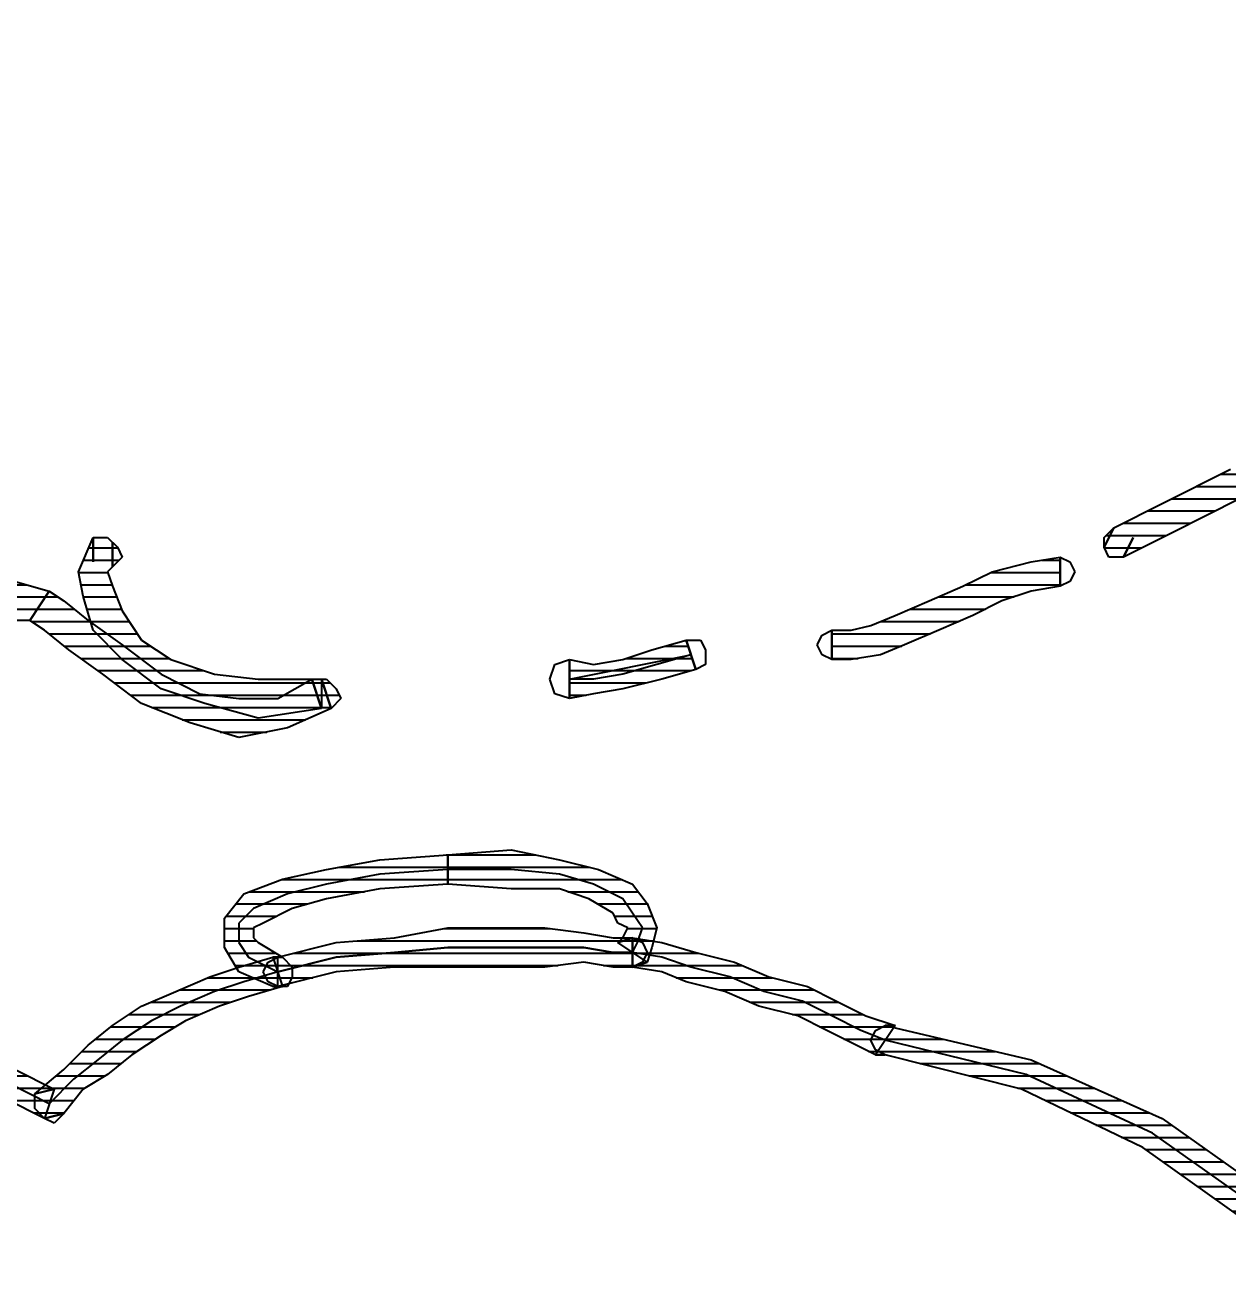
# Model space of a CAD drawing. Header units: millimetres. Extents: x 322668 to 332469, y 13187 to 20117.
# Drawn here: x 327615.83 to 327628.08, y 15764.99 to 15777.73 of the extents above; entities that cross this region are included whole.
import ezdxf

# ---------------------------------------------------------------- set-up
doc = ezdxf.new("R2010")
doc.units = ezdxf.units.MM
doc.header["$LTSCALE"] = 50
doc.header["$MEASUREMENT"] = 0
doc.header["$PDMODE"] = 3
doc.header["$PDSIZE"] = -0.5
doc.layers.get('0').update_dxf_attribs({"linetype": 'CONTINUOUS'})
doc.layers.get('DEFPOINTS').update_dxf_attribs({"linetype": 'CONTINUOUS'})
doc.layers.add('MIM_OLCU-DIS', color=1, linetype='CONTINUOUS')
doc.styles.add('OLCU', font='TSIMPLEX.SHX', dxfattribs={"width": 0.7})
doc.dimstyles.new('200-OLCU-DIŞ', dxfattribs={"dimtxt": 30, "dimasz": 10, "dimexe": 0, "dimexo": 0, "dimgap": 10, "dimtad": 1, "dimdec": 1, "dimdsep": 46, "dimtxsty": 'OLCU', "dimblk1": 'DOT', "dimblk2": 'DOT', "dimsah": 1, "dimcen": 0, "dimclrd": 7, "dimclre": 7, "dimclrt": 4, "dimadec": 0, "dimazin": 0, "dimtfac": 1, "dimtdec": 1, "dimtix": 1, "dimtmove": 2, "dimatfit": 3, "dimldrblk": 'DOT', "dimfxl": 0, "dimtolj": 1, "dimarcsym": 0})
pattern_1 = [(360, (-5108.51305, -673.59423), (1e-16, 0.125), [25])]

# ---------------------------------------------------------------- blocks, each defined once
blk = doc.blocks.new('_DOT')
at = {"color": 0, "linetype": 'ByBlock'}
blk.add_line((-0.5, 0), (-1, 0), dxfattribs=at)
at = {"color": 0, "linetype": 'ByBlock', "const_width": 0.5}
blk.add_lwpolyline([(-0.25, 0, 1), (0.25, 0, 1)], format="xyb", close=True, dxfattribs=at)
blk = doc.blocks.new('*D159')
at = {"layer": 'DEFPOINTS', "color": 0}
for p in [(329577.746, 18407.964, -57.501), (327588.544, 14892.995), (330092.587, 14892.995)]:
    blk.add_point(p, dxfattribs=at)
at = {"layer": 'MIM_OLCU-DIS', "color": 7, "lineweight": -2}
for p, q in [((330052.834, 18407.964), (330092.587, 18407.964)), ((330092.587, 18397.964), (330092.587, 14902.995)), ((330052.587, 14892.995), (330092.587, 14892.995))]:
    blk.add_line(p, q, dxfattribs=at)
at = {"layer": 'MIM_OLCU-DIS', "color": 7, "lineweight": -2, "xscale": 10, "yscale": 10, "zscale": 10}
for p, rotation in [((330092.587, 18407.964), 90), ((330092.587, 14892.995), 270)]:
    blk.add_blockref('_DOT', p, dxfattribs=dict(at, rotation=rotation))
at = {"layer": 'MIM_OLCU-DIS', "color": 4, "insert": (330067.587, 16650.479), "char_height": 30, "attachment_point": 5, "rotation": 90, "style": 'OLCU'}
blk.add_mtext('\\A1;3515', dxfattribs=at)
blk = doc.blocks.new('by')
at = {"ltscale": 30}
h = blk.add_hatch(dxfattribs=at)
h.set_pattern_fill('DC_LINES', color=256, scale=0.1, style=0)
h.set_pattern_definition(pattern_1)
edge = h.paths.add_edge_path(flags=0)
edge.add_line((6411.094, 2248.253), (6411.144, 2248.203))
edge.add_line((6411.144, 2248.203), (6411.59, 2247.657))
edge.add_line((6411.59, 2247.657), (6412.282, 2246.961))
edge.add_line((6412.282, 2246.961), (6413.074, 2246.216))
edge.add_line((6413.074, 2246.216), (6413.816, 2245.421))
edge.add_line((6413.816, 2245.421), (6414.607, 2244.577))
edge.add_line((6414.607, 2244.577), (6415.201, 2243.782))
edge.add_line((6415.201, 2243.782), (6415.548, 2243.037))
edge.add_line((6415.548, 2243.037), (6415.646, 2242.391))
edge.add_line((6415.646, 2242.391), (6415.349, 2242.391))
edge.add_line((6415.349, 2242.391), (6415.251, 2242.938))
edge.add_line((6415.251, 2242.938), (6414.904, 2243.583))
edge.add_line((6414.904, 2243.583), (6414.31, 2244.378))
edge.add_line((6414.31, 2244.378), (6413.618, 2245.223))
edge.add_line((6413.618, 2245.223), (6412.876, 2246.017))
edge.add_line((6412.876, 2246.017), (6412.084, 2246.763))
edge.add_line((6412.084, 2246.763), (6411.391, 2247.458))
edge.add_line((6411.391, 2247.458), (6410.847, 2248.004))
edge.add_line((6410.847, 2248.004), (6410.897, 2247.955))
edge.add_line((6410.897, 2247.955), (6410.847, 2248.004))
edge.add_line((6410.847, 2248.004), (6410.847, 2248.153))
edge.add_line((6410.847, 2248.153), (6410.946, 2248.253))
edge.add_line((6410.946, 2248.253), (6411.045, 2248.302))
edge.add_line((6411.045, 2248.302), (6411.144, 2248.203))
h = blk.add_hatch(dxfattribs=at)
h.set_pattern_fill('DC_LINES', color=256, scale=0.1, style=0)
h.set_pattern_definition(pattern_1)
edge = h.paths.add_edge_path(flags=0)
edge.add_line((6415.646, 2242.292), (6415.349, 2242.391))
edge.add_line((6415.349, 2242.391), (6415.251, 2242.938))
edge.add_line((6415.251, 2242.938), (6414.904, 2243.583))
edge.add_line((6414.904, 2243.583), (6414.31, 2244.378))
edge.add_line((6414.31, 2244.378), (6413.618, 2245.223))
edge.add_line((6413.618, 2245.223), (6412.876, 2246.017))
edge.add_line((6412.876, 2246.017), (6412.084, 2246.763))
edge.add_line((6412.084, 2246.763), (6411.391, 2247.458))
edge.add_line((6411.391, 2247.458), (6410.847, 2248.004))
edge.add_line((6410.847, 2248.004), (6411.144, 2248.203))
edge.add_line((6411.144, 2248.203), (6411.59, 2247.657))
edge.add_line((6411.59, 2247.657), (6412.282, 2246.961))
edge.add_line((6412.282, 2246.961), (6413.074, 2246.216))
edge.add_line((6413.074, 2246.216), (6413.816, 2245.421))
edge.add_line((6413.816, 2245.421), (6414.607, 2244.577))
edge.add_line((6414.607, 2244.577), (6415.201, 2243.782))
edge.add_line((6415.201, 2243.782), (6415.548, 2243.037))
edge.add_line((6415.548, 2243.037), (6415.646, 2242.391))
edge.add_line((6415.646, 2242.391), (6415.349, 2242.491))
edge.add_line((6415.349, 2242.491), (6415.646, 2242.391))
edge.add_line((6415.646, 2242.391), (6415.596, 2242.292))
edge.add_line((6415.596, 2242.292), (6415.498, 2242.242))
edge.add_line((6415.498, 2242.242), (6415.399, 2242.292))
edge.add_line((6415.399, 2242.292), (6415.349, 2242.391))
h = blk.add_hatch(dxfattribs=at)
h.set_pattern_fill('DC_LINES', color=256, scale=0.1, style=0)
h.set_pattern_definition(pattern_1)
edge = h.paths.add_edge_path(flags=0)
edge.add_line((6410.749, 2237.97), (6410.847, 2238.169))
edge.add_line((6410.847, 2238.169), (6411.342, 2238.417))
edge.add_line((6411.342, 2238.417), (6412.035, 2238.765))
edge.add_line((6412.035, 2238.765), (6412.727, 2239.212))
edge.add_line((6412.727, 2239.212), (6413.568, 2239.758))
edge.add_line((6413.568, 2239.758), (6414.261, 2240.305))
edge.add_line((6414.261, 2240.305), (6414.854, 2241))
edge.add_line((6414.854, 2241), (6415.251, 2241.696))
edge.add_line((6415.251, 2241.696), (6415.349, 2242.391))
edge.add_line((6415.349, 2242.391), (6415.646, 2242.391))
edge.add_line((6415.646, 2242.391), (6415.548, 2241.596))
edge.add_line((6415.548, 2241.596), (6415.152, 2240.802))
edge.add_line((6415.152, 2240.802), (6414.459, 2240.106))
edge.add_line((6414.459, 2240.106), (6413.766, 2239.46))
edge.add_line((6413.766, 2239.46), (6412.926, 2238.914))
edge.add_line((6412.926, 2238.914), (6412.134, 2238.467))
edge.add_line((6412.134, 2238.467), (6411.441, 2238.119))
edge.add_line((6411.441, 2238.119), (6410.946, 2237.871))
edge.add_line((6410.946, 2237.871), (6411.045, 2238.07))
edge.add_line((6411.045, 2238.07), (6410.946, 2237.871))
edge.add_line((6410.946, 2237.871), (6410.798, 2237.871))
edge.add_line((6410.798, 2237.871), (6410.749, 2237.97))
edge.add_line((6410.749, 2237.97), (6410.749, 2238.07))
edge.add_line((6410.749, 2238.07), (6410.847, 2238.169))
h = blk.add_hatch(dxfattribs=at)
h.set_pattern_fill('DC_LINES', color=256, scale=0.1, style=0)
h.set_pattern_definition(pattern_1)
edge = h.paths.add_edge_path(flags=0)
edge.add_line((6400.655, 2238.02), (6400.655, 2237.771))
edge.add_line((6400.655, 2237.771), (6400.606, 2237.722))
edge.add_line((6400.606, 2237.722), (6400.655, 2237.573))
edge.add_line((6400.655, 2237.573), (6400.755, 2237.324))
edge.add_line((6400.755, 2237.324), (6400.952, 2237.026))
edge.add_line((6400.952, 2237.026), (6401.249, 2236.828))
edge.add_line((6401.249, 2236.828), (6401.694, 2236.679))
edge.add_line((6401.694, 2236.679), (6402.139, 2236.629))
edge.add_line((6402.139, 2236.629), (6402.783, 2236.629))
edge.add_line((6402.783, 2236.629), (6402.783, 2236.331))
edge.add_line((6402.783, 2236.331), (6402.139, 2236.232))
edge.add_line((6402.139, 2236.232), (6401.595, 2236.381))
edge.add_line((6401.595, 2236.381), (6401.15, 2236.53))
edge.add_line((6401.15, 2236.53), (6400.755, 2236.828))
edge.add_line((6400.755, 2236.828), (6400.458, 2237.126))
edge.add_line((6400.458, 2237.126), (6400.358, 2237.473))
edge.add_line((6400.358, 2237.473), (6400.309, 2237.722))
edge.add_line((6400.309, 2237.722), (6400.458, 2238.07))
edge.add_line((6400.458, 2238.07), (6400.458, 2237.821))
edge.add_line((6400.458, 2237.821), (6400.458, 2238.07))
edge.add_line((6400.458, 2238.07), (6400.606, 2238.07))
edge.add_line((6400.606, 2238.07), (6400.705, 2237.97))
edge.add_line((6400.705, 2237.97), (6400.755, 2237.871))
edge.add_line((6400.755, 2237.871), (6400.655, 2237.771))
h = blk.add_hatch(dxfattribs=at)
h.set_pattern_fill('DC_LINES', color=256, scale=0.1, style=0)
h.set_pattern_definition(pattern_1)
edge = h.paths.add_edge_path(flags=0)
edge.add_line((6407.977, 2237.126), (6408.176, 2237.126))
edge.add_line((6408.176, 2237.126), (6408.374, 2237.175))
edge.add_line((6408.374, 2237.175), (6408.621, 2237.275))
edge.add_line((6408.621, 2237.275), (6408.968, 2237.424))
edge.add_line((6408.968, 2237.424), (6409.313, 2237.573))
edge.add_line((6409.313, 2237.573), (6409.61, 2237.722))
edge.add_line((6409.61, 2237.722), (6410.007, 2237.821))
edge.add_line((6410.007, 2237.821), (6410.303, 2237.871))
edge.add_line((6410.303, 2237.871), (6410.303, 2237.573))
edge.add_line((6410.303, 2237.573), (6410.007, 2237.523))
edge.add_line((6410.007, 2237.523), (6409.71, 2237.424))
edge.add_line((6409.71, 2237.424), (6409.413, 2237.275))
edge.add_line((6409.413, 2237.275), (6409.066, 2237.126))
edge.add_line((6409.066, 2237.126), (6408.719, 2236.977))
edge.add_line((6408.719, 2236.977), (6408.472, 2236.877))
edge.add_line((6408.472, 2236.877), (6408.176, 2236.828))
edge.add_line((6408.176, 2236.828), (6407.977, 2236.828))
h = blk.add_hatch(dxfattribs=at)
h.set_pattern_fill('DC_LINES', color=256, scale=0.1, style=0)
h.set_pattern_definition(pattern_1)
edge = h.paths.add_edge_path(flags=0)
edge.add_line((6399.814, 2237.225), (6399.666, 2237.225))
edge.add_line((6399.666, 2237.225), (6399.369, 2237.225))
edge.add_line((6399.369, 2237.225), (6399.122, 2237.076))
edge.add_line((6399.122, 2237.076), (6398.973, 2236.927))
edge.add_line((6398.973, 2236.927), (6398.676, 2237.026))
edge.add_line((6398.676, 2237.026), (6398.924, 2237.374))
edge.add_line((6398.924, 2237.374), (6399.27, 2237.523))
edge.add_line((6399.27, 2237.523), (6399.666, 2237.622))
edge.add_line((6399.666, 2237.622), (6400.012, 2237.523))
h = blk.add_hatch(dxfattribs=at)
h.set_pattern_fill('DC_LINES', color=256, scale=0.1, style=0)
h.set_pattern_definition(pattern_1)
edge = h.paths.add_edge_path(flags=0)
edge.add_line((6402.783, 2236.629), (6402.882, 2236.331))
edge.add_line((6402.882, 2236.331), (6402.436, 2236.132))
edge.add_line((6402.436, 2236.132), (6401.942, 2236.033))
edge.add_line((6401.942, 2236.033), (6401.447, 2236.182))
edge.add_line((6401.447, 2236.182), (6400.952, 2236.381))
edge.add_line((6400.952, 2236.381), (6400.556, 2236.679))
edge.add_line((6400.556, 2236.679), (6400.21, 2236.927))
edge.add_line((6400.21, 2236.927), (6399.963, 2237.126))
edge.add_line((6399.963, 2237.126), (6399.814, 2237.225))
edge.add_line((6399.814, 2237.225), (6400.012, 2237.523))
edge.add_line((6400.012, 2237.523), (6400.161, 2237.424))
edge.add_line((6400.161, 2237.424), (6400.408, 2237.225))
edge.add_line((6400.408, 2237.225), (6400.755, 2236.977))
edge.add_line((6400.755, 2236.977), (6401.15, 2236.679))
edge.add_line((6401.15, 2236.679), (6401.546, 2236.48))
edge.add_line((6401.546, 2236.48), (6401.942, 2236.43))
edge.add_line((6401.942, 2236.43), (6402.338, 2236.43))
edge.add_line((6402.338, 2236.43), (6402.684, 2236.629))
edge.add_line((6402.684, 2236.629), (6402.783, 2236.331))
edge.add_line((6402.783, 2236.331), (6402.684, 2236.629))
edge.add_line((6402.684, 2236.629), (6402.833, 2236.629))
edge.add_line((6402.833, 2236.629), (6402.931, 2236.53))
edge.add_line((6402.931, 2236.53), (6402.98, 2236.43))
edge.add_line((6402.98, 2236.43), (6402.882, 2236.331))
h = blk.add_hatch(dxfattribs=at)
h.set_pattern_fill('DC_LINES', color=256, scale=0.1, style=0)
h.set_pattern_definition(pattern_1)
edge = h.paths.add_edge_path(flags=0)
edge.add_line((6405.306, 2236.828), (6405.553, 2236.778))
edge.add_line((6405.553, 2236.778), (6405.85, 2236.828))
edge.add_line((6405.85, 2236.828), (6406.147, 2236.927))
edge.add_line((6406.147, 2236.927), (6406.494, 2237.026))
edge.add_line((6406.494, 2237.026), (6406.593, 2236.728))
edge.add_line((6406.593, 2236.728), (6406.246, 2236.629))
edge.add_line((6406.246, 2236.629), (6405.85, 2236.53))
edge.add_line((6405.85, 2236.53), (6405.553, 2236.48))
edge.add_line((6405.553, 2236.48), (6405.306, 2236.43))
h = blk.add_hatch(dxfattribs=at)
h.set_pattern_fill('DC_LINES', color=256, scale=0.1, style=0)
h.set_pattern_definition(pattern_1)
h.paths.add_polyline_path([(6406.543, 2236.877), (6406.197, 2236.778), (6405.85, 2236.679), (6405.553, 2236.629), (6405.306, 2236.629)], flags=0)
h = blk.add_hatch(dxfattribs=at)
h.set_pattern_fill('DC_LINES', color=256, scale=0.1, style=0)
h.set_pattern_definition(pattern_1)
edge = h.paths.add_edge_path(flags=0)
edge.add_line((6404.069, 2234.841), (6404.713, 2234.89))
edge.add_line((6404.713, 2234.89), (6405.207, 2234.791))
edge.add_line((6405.207, 2234.791), (6405.603, 2234.692))
edge.add_line((6405.603, 2234.692), (6405.949, 2234.543))
edge.add_line((6405.949, 2234.543), (6406.097, 2234.344))
edge.add_line((6406.097, 2234.344), (6406.197, 2234.096))
edge.add_line((6406.197, 2234.096), (6406.147, 2233.897))
edge.add_line((6406.147, 2233.897), (6406.097, 2233.748))
edge.add_line((6406.097, 2233.748), (6405.801, 2233.947))
edge.add_line((6405.801, 2233.947), (6405.85, 2233.996))
edge.add_line((6405.85, 2233.996), (6405.9, 2234.096))
edge.add_line((6405.9, 2234.096), (6405.801, 2234.145))
edge.add_line((6405.801, 2234.145), (6405.752, 2234.245))
edge.add_line((6405.752, 2234.245), (6405.504, 2234.394))
edge.add_line((6405.504, 2234.394), (6405.207, 2234.493))
edge.add_line((6405.207, 2234.493), (6404.713, 2234.493))
edge.add_line((6404.713, 2234.493), (6404.069, 2234.543))
h = blk.add_hatch(dxfattribs=at)
h.set_pattern_fill('DC_LINES', color=256, scale=0.1, style=0)
h.set_pattern_definition(pattern_1)
edge = h.paths.add_edge_path(flags=0)
edge.add_line((6402.338, 2233.5), (6402.288, 2233.5))
edge.add_line((6402.288, 2233.5), (6401.942, 2233.649))
edge.add_line((6401.942, 2233.649), (6401.794, 2233.897))
edge.add_line((6401.794, 2233.897), (6401.794, 2234.195))
edge.add_line((6401.794, 2234.195), (6401.991, 2234.443))
edge.add_line((6401.991, 2234.443), (6402.387, 2234.592))
edge.add_line((6402.387, 2234.592), (6402.833, 2234.692))
edge.add_line((6402.833, 2234.692), (6403.377, 2234.791))
edge.add_line((6403.377, 2234.791), (6404.069, 2234.841))
edge.add_line((6404.069, 2234.841), (6404.069, 2234.543))
edge.add_line((6404.069, 2234.543), (6403.377, 2234.493))
edge.add_line((6403.377, 2234.493), (6402.833, 2234.394))
edge.add_line((6402.833, 2234.394), (6402.486, 2234.294))
edge.add_line((6402.486, 2234.294), (6402.189, 2234.145))
edge.add_line((6402.189, 2234.145), (6402.091, 2234.096))
edge.add_line((6402.091, 2234.096), (6402.091, 2233.996))
edge.add_line((6402.091, 2233.996), (6402.139, 2233.947))
edge.add_line((6402.139, 2233.947), (6402.387, 2233.798))
edge.add_line((6402.387, 2233.798), (6402.338, 2233.798))
edge.add_line((6402.338, 2233.798), (6402.387, 2233.798))
edge.add_line((6402.387, 2233.798), (6402.486, 2233.698))
edge.add_line((6402.486, 2233.698), (6402.486, 2233.599))
edge.add_line((6402.486, 2233.599), (6402.436, 2233.5))
edge.add_line((6402.436, 2233.5), (6402.288, 2233.5))
h = blk.add_hatch(dxfattribs=at)
h.set_pattern_fill('DC_LINES', color=256, scale=0.1, style=0)
h.set_pattern_definition(pattern_1)
edge = h.paths.add_edge_path(flags=0)
edge.add_line((6402.288, 2233.798), (6402.338, 2233.798))
edge.add_line((6402.338, 2233.798), (6402.931, 2233.947))
edge.add_line((6402.931, 2233.947), (6403.525, 2233.996))
edge.add_line((6403.525, 2233.996), (6404.069, 2234.096))
edge.add_line((6404.069, 2234.096), (6404.613, 2234.096))
edge.add_line((6404.613, 2234.096), (6405.058, 2234.096))
edge.add_line((6405.058, 2234.096), (6405.455, 2234.046))
edge.add_line((6405.455, 2234.046), (6405.752, 2233.996))
edge.add_line((6405.752, 2233.996), (6405.949, 2233.996))
edge.add_line((6405.949, 2233.996), (6405.949, 2233.698))
edge.add_line((6405.949, 2233.698), (6405.752, 2233.698))
edge.add_line((6405.752, 2233.698), (6405.455, 2233.748))
edge.add_line((6405.455, 2233.748), (6405.058, 2233.698))
edge.add_line((6405.058, 2233.698), (6404.613, 2233.698))
edge.add_line((6404.613, 2233.698), (6404.069, 2233.698))
edge.add_line((6404.069, 2233.698), (6403.525, 2233.698))
edge.add_line((6403.525, 2233.698), (6402.931, 2233.649))
edge.add_line((6402.931, 2233.649), (6402.338, 2233.5))
edge.add_line((6402.338, 2233.5), (6402.387, 2233.5))
edge.add_line((6402.387, 2233.5), (6402.338, 2233.5))
edge.add_line((6402.338, 2233.5), (6402.239, 2233.549))
edge.add_line((6402.239, 2233.549), (6402.189, 2233.649))
edge.add_line((6402.189, 2233.649), (6402.239, 2233.748))
edge.add_line((6402.239, 2233.748), (6402.338, 2233.798))
h = blk.add_hatch(dxfattribs=at)
h.set_pattern_fill('DC_LINES', color=256, scale=0.1, style=0)
h.set_pattern_definition(pattern_1)
edge = h.paths.add_edge_path(flags=0)
edge.add_line((6406.097, 2233.748), (6405.949, 2233.698))
edge.add_line((6405.949, 2233.698), (6405.752, 2233.698))
edge.add_line((6405.752, 2233.698), (6405.455, 2233.748))
edge.add_line((6405.455, 2233.748), (6405.058, 2233.698))
edge.add_line((6405.058, 2233.698), (6404.613, 2233.698))
edge.add_line((6404.613, 2233.698), (6404.069, 2233.698))
edge.add_line((6404.069, 2233.698), (6403.525, 2233.698))
edge.add_line((6403.525, 2233.698), (6402.931, 2233.649))
edge.add_line((6402.931, 2233.649), (6402.338, 2233.5))
edge.add_line((6402.338, 2233.5), (6402.338, 2233.798))
edge.add_line((6402.338, 2233.798), (6402.931, 2233.947))
edge.add_line((6402.931, 2233.947), (6403.525, 2233.996))
edge.add_line((6403.525, 2233.996), (6404.069, 2234.096))
edge.add_line((6404.069, 2234.096), (6404.613, 2234.096))
edge.add_line((6404.613, 2234.096), (6405.058, 2234.096))
edge.add_line((6405.058, 2234.096), (6405.455, 2234.046))
edge.add_line((6405.455, 2234.046), (6405.752, 2233.996))
edge.add_line((6405.752, 2233.996), (6405.949, 2233.996))
edge.add_line((6405.949, 2233.996), (6405.801, 2233.947))
edge.add_line((6405.801, 2233.947), (6405.949, 2233.996))
edge.add_line((6405.949, 2233.996), (6406.049, 2233.947))
edge.add_line((6406.049, 2233.947), (6406.097, 2233.847))
edge.add_line((6406.097, 2233.847), (6406.049, 2233.748))
edge.add_line((6406.049, 2233.748), (6405.949, 2233.698))
h = blk.add_hatch(dxfattribs=at)
h.set_pattern_fill('DC_LINES', color=256, scale=0.1, style=0)
h.set_pattern_definition(pattern_1)
edge = h.paths.add_edge_path(flags=0)
edge.add_line((6405.949, 2233.996), (6406.246, 2233.947))
edge.add_line((6406.246, 2233.947), (6406.593, 2233.847))
edge.add_line((6406.593, 2233.847), (6406.988, 2233.748))
edge.add_line((6406.988, 2233.748), (6407.335, 2233.599))
edge.add_line((6407.335, 2233.599), (6407.73, 2233.5))
edge.add_line((6407.73, 2233.5), (6408.027, 2233.35))
edge.add_line((6408.027, 2233.35), (6408.324, 2233.201))
edge.add_line((6408.324, 2233.201), (6408.621, 2233.102))
edge.add_line((6408.621, 2233.102), (6408.423, 2232.804))
edge.add_line((6408.423, 2232.804), (6408.225, 2232.903))
edge.add_line((6408.225, 2232.903), (6407.928, 2233.052))
edge.add_line((6407.928, 2233.052), (6407.632, 2233.201))
edge.add_line((6407.632, 2233.201), (6407.235, 2233.301))
edge.add_line((6407.235, 2233.301), (6406.889, 2233.45))
edge.add_line((6406.889, 2233.45), (6406.494, 2233.549))
edge.add_line((6406.494, 2233.549), (6406.246, 2233.649))
edge.add_line((6406.246, 2233.649), (6405.949, 2233.698))
h = blk.add_hatch(dxfattribs=at)
h.set_pattern_fill('DC_LINES', color=256, scale=0.1, style=0)
h.set_pattern_definition(pattern_1)
edge = h.paths.add_edge_path(flags=0)
edge.add_line((6400.061, 2232.456), (6399.864, 2232.407))
edge.add_line((6399.864, 2232.407), (6400.161, 2232.655))
edge.add_line((6400.161, 2232.655), (6400.408, 2232.903))
edge.add_line((6400.408, 2232.903), (6400.655, 2233.102))
edge.add_line((6400.655, 2233.102), (6400.952, 2233.301))
edge.add_line((6400.952, 2233.301), (6401.299, 2233.45))
edge.add_line((6401.299, 2233.45), (6401.645, 2233.599))
edge.add_line((6401.645, 2233.599), (6401.942, 2233.698))
edge.add_line((6401.942, 2233.698), (6402.288, 2233.798))
edge.add_line((6402.288, 2233.798), (6402.387, 2233.5))
edge.add_line((6402.387, 2233.5), (6402.041, 2233.4))
edge.add_line((6402.041, 2233.4), (6401.744, 2233.301))
edge.add_line((6401.744, 2233.301), (6401.397, 2233.152))
edge.add_line((6401.397, 2233.152), (6401.15, 2233.003))
edge.add_line((6401.15, 2233.003), (6400.853, 2232.804))
edge.add_line((6400.853, 2232.804), (6400.606, 2232.605))
edge.add_line((6400.606, 2232.605), (6400.358, 2232.456))
edge.add_line((6400.358, 2232.456), (6400.161, 2232.208))
edge.add_line((6400.161, 2232.208), (6399.963, 2232.158))
edge.add_line((6399.963, 2232.158), (6400.161, 2232.208))
edge.add_line((6400.161, 2232.208), (6400.061, 2232.109))
edge.add_line((6400.061, 2232.109), (6399.963, 2232.158))
edge.add_line((6399.963, 2232.158), (6399.864, 2232.258))
edge.add_line((6399.864, 2232.258), (6399.864, 2232.407))
h = blk.add_hatch(dxfattribs=at)
h.set_pattern_fill('DC_LINES', color=256, scale=0.1, style=0)
h.set_pattern_definition(pattern_1)
edge = h.paths.add_edge_path(flags=0)
edge.add_line((6396.797, 2233.102), (6396.797, 2233.152))
edge.add_line((6396.797, 2233.152), (6397.142, 2233.301))
edge.add_line((6397.142, 2233.301), (6397.539, 2233.4))
edge.add_line((6397.539, 2233.4), (6397.934, 2233.301))
edge.add_line((6397.934, 2233.301), (6398.38, 2233.201))
edge.add_line((6398.38, 2233.201), (6398.825, 2233.052))
edge.add_line((6398.825, 2233.052), (6399.27, 2232.854))
edge.add_line((6399.27, 2232.854), (6399.666, 2232.655))
edge.add_line((6399.666, 2232.655), (6400.061, 2232.456))
edge.add_line((6400.061, 2232.456), (6399.963, 2232.158))
edge.add_line((6399.963, 2232.158), (6399.567, 2232.357))
edge.add_line((6399.567, 2232.357), (6399.171, 2232.556))
edge.add_line((6399.171, 2232.556), (6398.726, 2232.754))
edge.add_line((6398.726, 2232.754), (6398.281, 2232.903))
edge.add_line((6398.281, 2232.903), (6397.934, 2233.003))
edge.add_line((6397.934, 2233.003), (6397.539, 2233.003))
edge.add_line((6397.539, 2233.003), (6397.242, 2233.003))
edge.add_line((6397.242, 2233.003), (6396.994, 2232.854))
edge.add_line((6396.994, 2232.854), (6396.994, 2232.903))
h = blk.add_hatch(dxfattribs=at)
h.set_pattern_fill('DC_LINES', color=256, scale=0.1, style=0)
h.set_pattern_definition(pattern_1)
edge = h.paths.add_edge_path(flags=0)
edge.add_line((6408.621, 2233.102), (6408.522, 2233.102))
edge.add_line((6408.522, 2233.102), (6410.007, 2232.754))
edge.add_line((6410.007, 2232.754), (6411.342, 2232.158))
edge.add_line((6411.342, 2232.158), (6412.529, 2231.314))
edge.add_line((6412.529, 2231.314), (6413.519, 2230.32))
edge.add_line((6413.519, 2230.32), (6414.41, 2229.277))
edge.add_line((6414.41, 2229.277), (6415.102, 2228.234))
edge.add_line((6415.102, 2228.234), (6415.596, 2227.191))
edge.add_line((6415.596, 2227.191), (6415.993, 2226.346))
edge.add_line((6415.993, 2226.346), (6415.696, 2226.247))
edge.add_line((6415.696, 2226.247), (6415.3, 2227.092))
edge.add_line((6415.3, 2227.092), (6414.805, 2228.035))
edge.add_line((6414.805, 2228.035), (6414.113, 2229.079))
edge.add_line((6414.113, 2229.079), (6413.321, 2230.122))
edge.add_line((6413.321, 2230.122), (6412.332, 2231.016))
edge.add_line((6412.332, 2231.016), (6411.144, 2231.86))
edge.add_line((6411.144, 2231.86), (6409.907, 2232.456))
edge.add_line((6409.907, 2232.456), (6408.522, 2232.804))
edge.add_line((6408.522, 2232.804), (6408.423, 2232.804))
edge.add_line((6408.423, 2232.804), (6408.522, 2232.804))
edge.add_line((6408.522, 2232.804), (6408.423, 2232.854))
edge.add_line((6408.423, 2232.854), (6408.374, 2232.953))
edge.add_line((6408.374, 2232.953), (6408.423, 2233.052))
edge.add_line((6408.423, 2233.052), (6408.522, 2233.102))
for p, q in [((6411.342, 2238.417, -4.505), (6412.035, 2238.765, -4.505)), ((6412.134, 2238.467, -4.505), (6411.441, 2238.119, -4.505)), ((6410.847, 2238.169, -4.505), (6411.342, 2238.417, -4.505)), ((6400.309, 2237.722, -4.505), (6400.458, 2238.07, -4.505)), ((6400.458, 2238.07, -4.505), (6400.458, 2237.821, -4.505)), ((6400.458, 2237.821, -4.505), (6400.458, 2238.07, -4.505)), ((6400.458, 2238.07, -4.505), (6400.606, 2238.07, -4.505)), ((6400.606, 2238.07, -4.505), (6400.705, 2237.97, -4.505)), ((6410.749, 2237.97, -4.505), (6410.847, 2238.169, -4.505)), ((6410.749, 2238.07, -4.505), (6410.847, 2238.169, -4.505)), ((6410.847, 2238.169, -4.505), (6410.749, 2237.97, -4.505)), ((6410.749, 2237.97, -4.505), (6410.749, 2238.07, -4.505)), ((6411.441, 2238.119, -4.505), (6410.946, 2237.871, -4.505)), ((6410.946, 2237.871, -4.505), (6411.045, 2238.07, -4.505)), ((6411.045, 2238.07, -4.505), (6410.946, 2237.871, -4.505)), ((6400.655, 2238.02, -4.505), (6400.655, 2237.771, -4.505)), ((6400.655, 2237.771, -4.505), (6400.655, 2238.02, -4.505)), ((6400.655, 2238.02, -4.505), (6400.655, 2238.02, -4.505)), ((6400.705, 2237.97, -4.505), (6400.755, 2237.871, -4.505)), ((6410.798, 2237.871, -4.505), (6410.749, 2237.97, -4.505)), ((6410.749, 2237.97, -4.505), (6410.749, 2237.97, -4.505)), ((6400.755, 2237.871, -4.505), (6400.655, 2237.771, -4.505)), ((6409.61, 2237.722, -4.505), (6410.007, 2237.821, -4.505)), ((6410.007, 2237.821, -4.505), (6410.303, 2237.871, -4.505)), ((6410.303, 2237.871, -4.505), (6410.402, 2237.821, -4.505)), ((6410.303, 2237.573, -4.505), (6410.303, 2237.871, -4.505)), ((6410.303, 2237.871, -4.505), (6410.303, 2237.871, -4.505)), ((6410.303, 2237.871, -4.505), (6410.303, 2237.573, -4.505)), ((6410.402, 2237.821, -4.505), (6410.452, 2237.722, -4.505)), ((6410.946, 2237.871, -4.505), (6410.798, 2237.871, -4.505)), ((6400.358, 2237.473, -4.505), (6400.309, 2237.722, -4.505)), ((6400.655, 2237.771, -4.505), (6400.606, 2237.722, -4.505)), ((6400.606, 2237.722, -4.505), (6400.655, 2237.573, -4.505)), ((6409.313, 2237.573, -4.505), (6409.61, 2237.722, -4.505)), ((6410.452, 2237.722, -4.505), (6410.402, 2237.622, -4.505)), ((6399.666, 2237.622, -4.505), (6400.012, 2237.523, -4.505)), ((6400.655, 2237.573, -4.505), (6400.755, 2237.324, -4.505)), ((6408.968, 2237.424, -4.505), (6409.313, 2237.573, -4.505)), ((6410.303, 2237.573, -4.505), (6410.007, 2237.523, -4.505)), ((6410.402, 2237.622, -4.505), (6410.303, 2237.573, -4.505)), ((6399.814, 2237.225, -4.505), (6400.012, 2237.523, -4.505)), ((6400.012, 2237.523, -4.505), (6399.814, 2237.225, -4.505)), ((6400.012, 2237.523, -4.505), (6400.161, 2237.424, -4.505)), ((6400.012, 2237.523, -4.505), (6400.012, 2237.523, -4.505)), ((6400.161, 2237.424, -4.505), (6400.408, 2237.225, -4.505)), ((6400.458, 2237.126, -4.505), (6400.358, 2237.473, -4.505)), ((6408.621, 2237.275, -4.505), (6408.968, 2237.424, -4.505)), ((6409.71, 2237.424, -4.505), (6409.413, 2237.275, -4.505)), ((6410.007, 2237.523, -4.505), (6409.71, 2237.424, -4.505)), ((6400.755, 2237.324, -4.505), (6400.952, 2237.026, -4.505)), ((6399.814, 2237.225, -4.505), (6399.666, 2237.225, -4.505)), ((6399.963, 2237.126, -4.505), (6399.814, 2237.225, -4.505)), ((6399.814, 2237.225, -4.505), (6399.814, 2237.225, -4.505)), ((6399.814, 2237.225, -4.505), (6399.814, 2237.225, -4.505)), ((6400.408, 2237.225, -4.505), (6400.755, 2236.977, -4.505)), ((6408.176, 2237.126, -4.505), (6408.374, 2237.175, -4.505)), ((6408.374, 2237.175, -4.505), (6408.621, 2237.275, -4.505)), ((6409.413, 2237.275, -4.505), (6409.066, 2237.126, -4.505)), ((6400.21, 2236.927, -4.505), (6399.963, 2237.126, -4.505)), ((6400.755, 2236.828, -4.505), (6400.458, 2237.126, -4.505)), ((6400.952, 2237.026, -4.505), (6401.249, 2236.828, -4.505)), ((6406.147, 2236.927, -4.505), (6406.494, 2237.026, -4.505)), ((6406.494, 2237.026, -4.505), (6406.641, 2237.026, -4.505)), ((6406.593, 2236.728, -4.505), (6406.494, 2237.026, -4.505)), ((6406.494, 2237.026, -4.505), (6406.494, 2237.026, -4.505)), ((6406.494, 2237.026, -4.505), (6406.593, 2236.728, -4.505)), ((6406.641, 2237.026, -4.505), (6406.691, 2236.927, -4.505)), ((6407.829, 2236.977, -4.505), (6407.879, 2237.076, -4.505)), ((6407.879, 2237.076, -4.505), (6407.977, 2237.126, -4.505)), ((6407.977, 2237.126, -4.505), (6408.176, 2237.126, -4.505)), ((6407.977, 2236.828, -4.505), (6407.977, 2237.126, -4.505)), ((6407.977, 2237.126, -4.505), (6407.977, 2237.126, -4.505)), ((6407.977, 2237.126, -4.505), (6407.977, 2236.828, -4.505)), ((6409.066, 2237.126, -4.505), (6408.719, 2236.977, -4.505)), ((6400.556, 2236.679, -4.505), (6400.21, 2236.927, -4.505)), ((6400.755, 2236.977, -4.505), (6401.15, 2236.679, -4.505)), ((6405.85, 2236.828, -4.505), (6406.147, 2236.927, -4.505)), ((6406.691, 2236.927, -4.505), (6406.691, 2236.778, -4.505)), ((6407.879, 2236.877, -4.505), (6407.829, 2236.977, -4.505)), ((6408.719, 2236.977, -4.505), (6408.472, 2236.877, -4.505)), ((6401.15, 2236.53, -4.505), (6400.755, 2236.828, -4.505)), ((6401.249, 2236.828, -4.505), (6401.694, 2236.679, -4.505)), ((6405.108, 2236.629, -4.505), (6405.158, 2236.778, -4.505)), ((6405.158, 2236.778, -4.505), (6405.306, 2236.828, -4.505)), ((6405.306, 2236.629, -4.505), (6406.543, 2236.877, -4.505)), ((6405.306, 2236.828, -4.505), (6405.306, 2236.43, -4.505)), ((6405.306, 2236.828, -4.505), (6405.553, 2236.778, -4.505)), ((6405.306, 2236.43, -4.505), (6405.306, 2236.828, -4.505)), ((6405.306, 2236.828, -4.505), (6405.306, 2236.828, -4.505)), ((6405.553, 2236.778, -4.505), (6405.85, 2236.828, -4.505)), ((6406.197, 2236.778, -4.505), (6405.85, 2236.679, -4.505)), ((6406.543, 2236.877, -4.505), (6406.197, 2236.778, -4.505)), ((6406.543, 2236.877, -4.505), (6406.543, 2236.877, -4.505)), ((6406.543, 2236.877, -4.505), (6406.543, 2236.877, -4.505)), ((6406.691, 2236.778, -4.505), (6406.593, 2236.728, -4.505)), ((6407.977, 2236.828, -4.505), (6407.879, 2236.877, -4.505)), ((6408.176, 2236.828, -4.505), (6407.977, 2236.828, -4.505)), ((6407.977, 2236.828, -4.505), (6407.977, 2236.828, -4.505)), ((6408.472, 2236.877, -4.505), (6408.176, 2236.828, -4.505)), ((6400.952, 2236.381, -4.505), (6400.556, 2236.679, -4.505)), ((6401.15, 2236.679, -4.505), (6401.546, 2236.48, -4.505)), ((6401.694, 2236.679, -4.505), (6402.139, 2236.629, -4.505)), ((6405.85, 2236.679, -4.505), (6405.553, 2236.629, -4.505)), ((6406.593, 2236.728, -4.505), (6406.246, 2236.629, -4.505)), ((6401.595, 2236.381, -4.505), (6401.15, 2236.53, -4.505)), ((6402.139, 2236.629, -4.505), (6402.783, 2236.629, -4.505)), ((6402.338, 2236.43, -4.505), (6402.684, 2236.629, -4.505)), ((6402.684, 2236.629, -4.505), (6402.783, 2236.331, -4.505)), ((6402.783, 2236.331, -4.505), (6402.684, 2236.629, -4.505)), ((6402.684, 2236.629, -4.505), (6402.833, 2236.629, -4.505)), ((6402.783, 2236.629, -4.505), (6402.783, 2236.331, -4.505)), ((6402.783, 2236.629, -4.505), (6402.882, 2236.331, -4.505)), ((6402.882, 2236.331, -4.505), (6402.783, 2236.629, -4.505)), ((6402.783, 2236.629, -4.505), (6402.783, 2236.629, -4.505)), ((6402.833, 2236.629, -4.505), (6402.931, 2236.53, -4.505)), ((6402.931, 2236.53, -4.505), (6402.98, 2236.43, -4.505)), ((6405.158, 2236.48, -4.505), (6405.108, 2236.629, -4.505)), ((6405.553, 2236.629, -4.505), (6405.306, 2236.629, -4.505)), ((6405.85, 2236.53, -4.505), (6405.553, 2236.48, -4.505)), ((6406.246, 2236.629, -4.505), (6405.85, 2236.53, -4.505)), ((6401.546, 2236.48, -4.505), (6401.942, 2236.43, -4.505)), ((6401.942, 2236.43, -4.505), (6402.338, 2236.43, -4.505)), ((6402.98, 2236.43, -4.505), (6402.882, 2236.331, -4.505)), ((6405.306, 2236.43, -4.505), (6405.158, 2236.48, -4.505)), ((6405.553, 2236.48, -4.505), (6405.306, 2236.43, -4.505)), ((6405.306, 2236.43, -4.505), (6405.306, 2236.43, -4.505)), ((6401.447, 2236.182, -4.505), (6400.952, 2236.381, -4.505)), ((6402.139, 2236.232, -4.505), (6401.595, 2236.381, -4.505)), ((6402.783, 2236.331, -4.505), (6402.139, 2236.232, -4.505)), ((6402.882, 2236.331, -4.505), (6402.436, 2236.132, -4.505)), ((6401.942, 2236.033, -4.505), (6401.447, 2236.182, -4.505)), ((6402.436, 2236.132, -4.505), (6401.942, 2236.033, -4.505)), ((6404.069, 2234.841, -4.505), (6404.713, 2234.89, -4.505)), ((6404.713, 2234.89, -4.505), (6405.207, 2234.791, -4.505)), ((6402.833, 2234.692, -4.505), (6403.377, 2234.791, -4.505)), ((6403.377, 2234.791, -4.505), (6404.069, 2234.841, -4.505)), ((6404.069, 2234.841, -4.505), (6404.069, 2234.841, -4.505)), ((6404.069, 2234.543, -4.505), (6404.069, 2234.841, -4.505)), ((6404.069, 2234.841, -4.505), (6404.069, 2234.841, -4.505)), ((6404.069, 2234.841, -4.505), (6404.069, 2234.543, -4.505)), ((6405.207, 2234.791, -4.505), (6405.603, 2234.692, -4.505)), ((6402.387, 2234.592, -4.505), (6402.833, 2234.692, -4.505)), ((6403.377, 2234.642, -4.505), (6402.833, 2234.543, -4.505)), ((6404.069, 2234.692, -4.505), (6403.377, 2234.642, -4.505)), ((6404.713, 2234.692, -4.505), (6404.069, 2234.692, -4.505)), ((6405.207, 2234.642, -4.505), (6404.713, 2234.692, -4.505)), ((6405.553, 2234.543, -4.505), (6405.207, 2234.642, -4.505)), ((6405.603, 2234.692, -4.505), (6405.949, 2234.543, -4.505)), ((6401.991, 2234.443, -4.505), (6402.387, 2234.592, -4.505)), ((6402.833, 2234.543, -4.505), (6402.436, 2234.443, -4.505)), ((6403.377, 2234.493, -4.505), (6402.833, 2234.394, -4.505)), ((6404.069, 2234.543, -4.505), (6403.377, 2234.493, -4.505)), ((6404.713, 2234.493, -4.505), (6404.069, 2234.543, -4.505)), ((6404.069, 2234.543, -4.505), (6404.069, 2234.543, -4.505)), ((6405.207, 2234.493, -4.505), (6404.713, 2234.493, -4.505)), ((6405.504, 2234.394, -4.505), (6405.207, 2234.493, -4.505)), ((6405.85, 2234.394, -4.505), (6405.553, 2234.543, -4.505)), ((6405.949, 2234.543, -4.505), (6406.097, 2234.344, -4.505)), ((6401.794, 2234.195, -4.505), (6401.991, 2234.443, -4.505)), ((6402.436, 2234.443, -4.505), (6402.091, 2234.294, -4.505)), ((6402.833, 2234.394, -4.505), (6402.486, 2234.294, -4.505)), ((6405.752, 2234.245, -4.505), (6405.504, 2234.394, -4.505)), ((6405.949, 2234.245, -4.505), (6405.85, 2234.394, -4.505)), ((6402.091, 2234.294, -4.505), (6401.942, 2234.145, -4.505)), ((6402.486, 2234.294, -4.505), (6402.189, 2234.145, -4.505)), ((6405.801, 2234.145, -4.505), (6405.752, 2234.245, -4.505)), ((6406.049, 2234.096, -4.505), (6405.949, 2234.245, -4.505)), ((6406.097, 2234.344, -4.505), (6406.197, 2234.096, -4.505)), ((6401.794, 2233.897, -4.505), (6401.794, 2234.195, -4.505)), ((6401.942, 2234.145, -4.505), (6401.942, 2233.947, -4.505)), ((6402.189, 2234.145, -4.505), (6402.091, 2234.096, -4.505)), ((6402.091, 2234.096, -4.505), (6402.091, 2233.996, -4.505)), ((6403.525, 2233.996, -4.505), (6404.069, 2234.096, -4.505)), ((6403.525, 2233.996, -4.505), (6404.069, 2234.096, -4.505)), ((6404.069, 2234.096, -4.505), (6404.613, 2234.096, -4.505)), ((6404.069, 2234.096, -4.505), (6404.613, 2234.096, -4.505)), ((6404.613, 2234.096, -4.505), (6405.058, 2234.096, -4.505)), ((6404.613, 2234.096, -4.505), (6405.058, 2234.096, -4.505)), ((6405.058, 2234.096, -4.505), (6405.455, 2234.046, -4.505)), ((6405.058, 2234.096, -4.505), (6405.455, 2234.046, -4.505)), ((6405.9, 2234.096, -4.505), (6405.801, 2234.145, -4.505)), ((6405.85, 2233.996, -4.505), (6405.9, 2234.096, -4.505)), ((6405.999, 2233.947, -4.505), (6406.049, 2234.096, -4.505)), ((6406.197, 2234.096, -4.505), (6406.147, 2233.897, -4.505)), ((6402.091, 2233.996, -4.505), (6402.139, 2233.947, -4.505)), ((6402.931, 2233.947, -4.505), (6403.525, 2233.996, -4.505)), ((6402.931, 2233.947, -4.505), (6403.525, 2233.996, -4.505)), ((6405.455, 2234.046, -4.505), (6405.752, 2233.996, -4.505)), ((6405.455, 2234.046, -4.505), (6405.752, 2233.996, -4.505)), ((6405.752, 2233.996, -4.505), (6405.949, 2233.996, -4.505)), ((6405.752, 2233.996, -4.505), (6405.949, 2233.996, -4.505)), ((6405.801, 2233.947, -4.505), (6405.85, 2233.996, -4.505)), ((6405.949, 2233.996, -4.505), (6405.801, 2233.947, -4.505)), ((6405.801, 2233.947, -4.505), (6405.949, 2233.996, -4.505)), ((6405.949, 2233.996, -4.505), (6405.949, 2233.996, -4.505)), ((6405.949, 2233.996, -4.505), (6406.246, 2233.947, -4.505)), ((6405.949, 2233.698, -4.505), (6405.949, 2233.996, -4.505)), ((6405.949, 2233.996, -4.505), (6405.949, 2233.996, -4.505)), ((6405.949, 2233.996, -4.505), (6406.049, 2233.947, -4.505)), ((6405.949, 2233.996, -4.505), (6405.949, 2233.698, -4.505)), ((6401.942, 2233.649, -4.505), (6401.794, 2233.897, -4.505)), ((6401.942, 2233.947, -4.505), (6402.041, 2233.798, -4.505)), ((6402.139, 2233.947, -4.505), (6402.387, 2233.798, -4.505)), ((6402.338, 2233.798, -4.505), (6402.931, 2233.947, -4.505)), ((6402.338, 2233.798, -4.505), (6402.931, 2233.947, -4.505)), ((6402.931, 2233.798, -4.505), (6403.525, 2233.847, -4.505)), ((6403.525, 2233.847, -4.505), (6402.931, 2233.798, -4.505)), ((6403.525, 2233.847, -4.505), (6404.069, 2233.897, -4.505)), ((6404.069, 2233.897, -4.505), (6403.525, 2233.847, -4.505)), ((6404.069, 2233.897, -4.505), (6404.613, 2233.897, -4.505)), ((6404.613, 2233.897, -4.505), (6404.069, 2233.897, -4.505)), ((6404.613, 2233.897, -4.505), (6405.058, 2233.897, -4.505)), ((6405.058, 2233.897, -4.505), (6404.613, 2233.897, -4.505)), ((6405.058, 2233.897, -4.505), (6405.455, 2233.897, -4.505)), ((6405.455, 2233.897, -4.505), (6405.058, 2233.897, -4.505)), ((6405.455, 2233.897, -4.505), (6405.752, 2233.847, -4.505)), ((6405.752, 2233.847, -4.505), (6405.455, 2233.897, -4.505)), ((6405.752, 2233.847, -4.505), (6405.949, 2233.847, -4.505)), ((6405.949, 2233.847, -4.505), (6405.752, 2233.847, -4.505)), ((6406.097, 2233.748, -4.505), (6405.801, 2233.947, -4.505)), ((6405.949, 2233.847, -4.505), (6405.999, 2233.947, -4.505)), ((6406.246, 2233.798, -4.505), (6405.949, 2233.847, -4.505)), ((6406.049, 2233.947, -4.505), (6406.097, 2233.847, -4.505)), ((6406.097, 2233.847, -4.505), (6406.049, 2233.748, -4.505)), ((6406.147, 2233.897, -4.505), (6406.097, 2233.748, -4.505)), ((6406.246, 2233.947, -4.505), (6406.593, 2233.847, -4.505)), ((6406.593, 2233.847, -4.505), (6406.988, 2233.748, -4.505)), ((6401.942, 2233.698, -4.505), (6402.288, 2233.798, -4.505)), ((6402.041, 2233.798, -4.505), (6402.338, 2233.649, -4.505)), ((6402.189, 2233.649, -4.505), (6402.239, 2233.748, -4.505)), ((6402.239, 2233.748, -4.505), (6402.338, 2233.798, -4.505)), ((6402.288, 2233.798, -4.505), (6402.387, 2233.5, -4.505)), ((6402.288, 2233.798, -4.505), (6402.338, 2233.798, -4.505)), ((6402.338, 2233.798, -4.505), (6402.288, 2233.798, -4.505)), ((6402.288, 2233.798, -4.505), (6402.288, 2233.798, -4.505)), ((6402.338, 2233.649, -4.505), (6402.931, 2233.798, -4.505)), ((6402.338, 2233.5, -4.505), (6402.338, 2233.798, -4.505)), ((6402.387, 2233.798, -4.505), (6402.338, 2233.798, -4.505)), ((6402.338, 2233.798, -4.505), (6402.387, 2233.798, -4.505)), ((6402.931, 2233.798, -4.505), (6402.338, 2233.649, -4.505)), ((6402.387, 2233.798, -4.505), (6402.486, 2233.698, -4.505)), ((6405.455, 2233.748, -4.505), (6405.058, 2233.698, -4.505)), ((6405.455, 2233.748, -4.505), (6405.058, 2233.698, -4.505)), ((6405.752, 2233.698, -4.505), (6405.455, 2233.748, -4.505)), ((6405.752, 2233.698, -4.505), (6405.455, 2233.748, -4.505)), ((6406.097, 2233.748, -4.505), (6405.949, 2233.698, -4.505)), ((6406.049, 2233.748, -4.505), (6405.949, 2233.698, -4.505)), ((6405.949, 2233.698, -4.505), (6406.097, 2233.748, -4.505)), ((6406.097, 2233.748, -4.505), (6406.097, 2233.748, -4.505)), ((6406.543, 2233.698, -4.505), (6406.246, 2233.798, -4.505)), ((6406.988, 2233.748, -4.505), (6407.335, 2233.599, -4.505)), ((6401.299, 2233.45, -4.505), (6401.645, 2233.599, -4.505)), ((6401.645, 2233.599, -4.505), (6401.942, 2233.698, -4.505)), ((6402.288, 2233.5, -4.505), (6401.942, 2233.649, -4.505)), ((6402.338, 2233.649, -4.505), (6401.991, 2233.549, -4.505)), ((6402.239, 2233.549, -4.505), (6402.189, 2233.649, -4.505)), ((6402.338, 2233.649, -4.505), (6402.338, 2233.649, -4.505)), ((6402.338, 2233.649, -4.505), (6402.338, 2233.649, -4.505)), ((6402.931, 2233.649, -4.505), (6402.338, 2233.5, -4.505)), ((6402.931, 2233.649, -4.505), (6402.338, 2233.5, -4.505)), ((6402.486, 2233.599, -4.505), (6402.436, 2233.5, -4.505)), ((6402.486, 2233.698, -4.505), (6402.486, 2233.599, -4.505)), ((6403.525, 2233.698, -4.505), (6402.931, 2233.649, -4.505)), ((6403.525, 2233.698, -4.505), (6402.931, 2233.649, -4.505)), ((6404.069, 2233.698, -4.505), (6403.525, 2233.698, -4.505)), ((6404.069, 2233.698, -4.505), (6403.525, 2233.698, -4.505)), ((6404.613, 2233.698, -4.505), (6404.069, 2233.698, -4.505)), ((6404.613, 2233.698, -4.505), (6404.069, 2233.698, -4.505)), ((6405.058, 2233.698, -4.505), (6404.613, 2233.698, -4.505)), ((6405.058, 2233.698, -4.505), (6404.613, 2233.698, -4.505)), ((6405.949, 2233.698, -4.505), (6405.752, 2233.698, -4.505)), ((6405.949, 2233.698, -4.505), (6405.752, 2233.698, -4.505)), ((6406.246, 2233.649, -4.505), (6405.949, 2233.698, -4.505)), ((6405.949, 2233.698, -4.505), (6405.949, 2233.698, -4.505)), ((6406.494, 2233.549, -4.505), (6406.246, 2233.649, -4.505)), ((6406.938, 2233.599, -4.505), (6406.543, 2233.698, -4.505)), ((6407.285, 2233.45, -4.505), (6406.938, 2233.599, -4.505)), ((6407.335, 2233.599, -4.505), (6407.73, 2233.5, -4.505)), ((6401.991, 2233.549, -4.505), (6401.694, 2233.45, -4.505)), ((6402.387, 2233.5, -4.505), (6402.041, 2233.4, -4.505)), ((6402.338, 2233.5, -4.505), (6402.239, 2233.549, -4.505)), ((6402.338, 2233.5, -4.505), (6402.288, 2233.5, -4.505)), ((6402.436, 2233.5, -4.505), (6402.288, 2233.5, -4.505)), ((6402.288, 2233.5, -4.505), (6402.338, 2233.5, -4.505)), ((6402.338, 2233.5, -4.505), (6402.387, 2233.5, -4.505)), ((6402.387, 2233.5, -4.505), (6402.338, 2233.5, -4.505)), ((6402.338, 2233.5, -4.505), (6402.338, 2233.5, -4.505)), ((6406.889, 2233.45, -4.505), (6406.494, 2233.549, -4.505)), ((6407.73, 2233.5, -4.505), (6408.027, 2233.35, -4.505)), ((6400.952, 2233.301, -4.505), (6401.299, 2233.45, -4.505)), ((6401.694, 2233.45, -4.505), (6401.348, 2233.301, -4.505)), ((6402.041, 2233.4, -4.505), (6401.744, 2233.301, -4.505)), ((6407.235, 2233.301, -4.505), (6406.889, 2233.45, -4.505)), ((6407.68, 2233.35, -4.505), (6407.285, 2233.45, -4.505)), ((6407.977, 2233.201, -4.505), (6407.68, 2233.35, -4.505)), ((6408.027, 2233.35, -4.505), (6408.324, 2233.201, -4.505)), ((6400.655, 2233.102, -4.505), (6400.952, 2233.301, -4.505)), ((6401.348, 2233.301, -4.505), (6401.051, 2233.152, -4.505)), ((6401.744, 2233.301, -4.505), (6401.397, 2233.152, -4.505)), ((6407.632, 2233.201, -4.505), (6407.235, 2233.301, -4.505)), ((6407.928, 2233.052, -4.505), (6407.632, 2233.201, -4.505)), ((6408.274, 2233.052, -4.505), (6407.977, 2233.201, -4.505)), ((6408.324, 2233.201, -4.505), (6408.621, 2233.102, -4.505)), ((6400.408, 2232.903, -4.505), (6400.655, 2233.102, -4.505)), ((6401.051, 2233.152, -4.505), (6400.755, 2232.953, -4.505)), ((6401.397, 2233.152, -4.505), (6401.15, 2233.003, -4.505)), ((6408.621, 2233.102, -4.505), (6408.423, 2232.804, -4.505)), ((6408.423, 2233.052, -4.505), (6408.522, 2233.102, -4.505)), ((6408.621, 2233.102, -4.505), (6408.522, 2233.102, -4.505)), ((6408.522, 2233.102, -4.505), (6410.007, 2232.754, -4.505)), ((6408.522, 2233.102, -4.505), (6408.621, 2233.102, -4.505)), ((6408.621, 2233.102, -4.505), (6408.621, 2233.102, -4.505)), ((6400.755, 2232.953, -4.505), (6400.507, 2232.754, -4.505)), ((6401.15, 2233.003, -4.505), (6400.853, 2232.804, -4.505)), ((6408.225, 2232.903, -4.505), (6407.928, 2233.052, -4.505)), ((6408.522, 2232.953, -4.505), (6408.274, 2233.052, -4.505)), ((6408.374, 2232.953, -4.505), (6408.423, 2233.052, -4.505)), ((6408.423, 2232.854, -4.505), (6408.374, 2232.953, -4.505)), ((6409.957, 2232.605, -4.505), (6408.522, 2232.953, -4.505)), ((6400.161, 2232.655, -4.505), (6400.408, 2232.903, -4.505)), ((6408.423, 2232.804, -4.505), (6408.225, 2232.903, -4.505)), ((6408.522, 2232.804, -4.505), (6408.423, 2232.854, -4.505)), ((6400.507, 2232.754, -4.505), (6400.259, 2232.556, -4.505)), ((6400.853, 2232.804, -4.505), (6400.606, 2232.605, -4.505)), ((6408.522, 2232.804, -4.505), (6408.423, 2232.804, -4.505)), ((6408.423, 2232.804, -4.505), (6408.522, 2232.804, -4.505)), ((6409.907, 2232.456, -4.505), (6408.522, 2232.804, -4.505)), ((6410.007, 2232.754, -4.505), (6411.342, 2232.158, -4.505)), ((6399.666, 2232.655, -4.505), (6400.061, 2232.456, -4.505)), ((6399.864, 2232.407, -4.505), (6400.161, 2232.655, -4.505)), ((6400.606, 2232.605, -4.505), (6400.358, 2232.456, -4.505)), ((6411.243, 2232.009, -4.505), (6409.957, 2232.605, -4.505)), ((6400.012, 2232.307, -4.505), (6399.616, 2232.506, -4.505)), ((6400.061, 2232.456, -4.505), (6399.864, 2232.407, -4.505)), ((6399.864, 2232.407, -4.505), (6400.061, 2232.456, -4.505)), ((6400.061, 2232.456, -4.505), (6399.963, 2232.158, -4.505)), ((6400.259, 2232.556, -4.505), (6400.012, 2232.307, -4.505)), ((6400.061, 2232.456, -4.505), (6400.061, 2232.456, -4.505)), ((6400.358, 2232.456, -4.505), (6400.161, 2232.208, -4.505)), ((6411.144, 2231.86, -4.505), (6409.907, 2232.456, -4.505)), ((6399.963, 2232.158, -4.505), (6399.567, 2232.357, -4.505)), ((6399.864, 2232.258, -4.505), (6399.864, 2232.407, -4.505)), ((6399.963, 2232.158, -4.505), (6399.864, 2232.258, -4.505)), ((6400.161, 2232.208, -4.505), (6399.963, 2232.158, -4.505)), ((6399.963, 2232.158, -4.505), (6400.161, 2232.208, -4.505)), ((6400.161, 2232.208, -4.505), (6400.061, 2232.109, -4.505)), ((6400.061, 2232.109, -4.505), (6399.963, 2232.158, -4.505)), ((6411.342, 2232.158, -4.505), (6412.529, 2231.314, -4.505)), ((6412.43, 2231.165, -4.505), (6411.243, 2232.009, -4.505)), ((6412.332, 2231.016, -4.505), (6411.144, 2231.86, -4.505))]:
    blk.add_line(p, q, dxfattribs=at)

msp = doc.modelspace()

# ---------------------------------------------------------------- block references
msp.add_blockref('by', (321216.067, 13534.441, 4.505))

# ---------------------------------------------------------------- dimensions: what is measured, and where the dimension line sits
at = {"layer": 'MIM_OLCU-DIS', "color": 22}
dim = msp.add_linear_dim(base=(330092.587, 14892.995), p1=(329577.746, 18407.964, -57.501), p2=(327588.544, 14892.995), angle=270, dimstyle='200-OLCU-DIŞ', dxfattribs=at)
dim.commit()
dim.dimension.update_dxf_attribs({"geometry": '*D159', "text_midpoint": (330067.587, 16650.479)})

doc.saveas('drawing.dxf')
